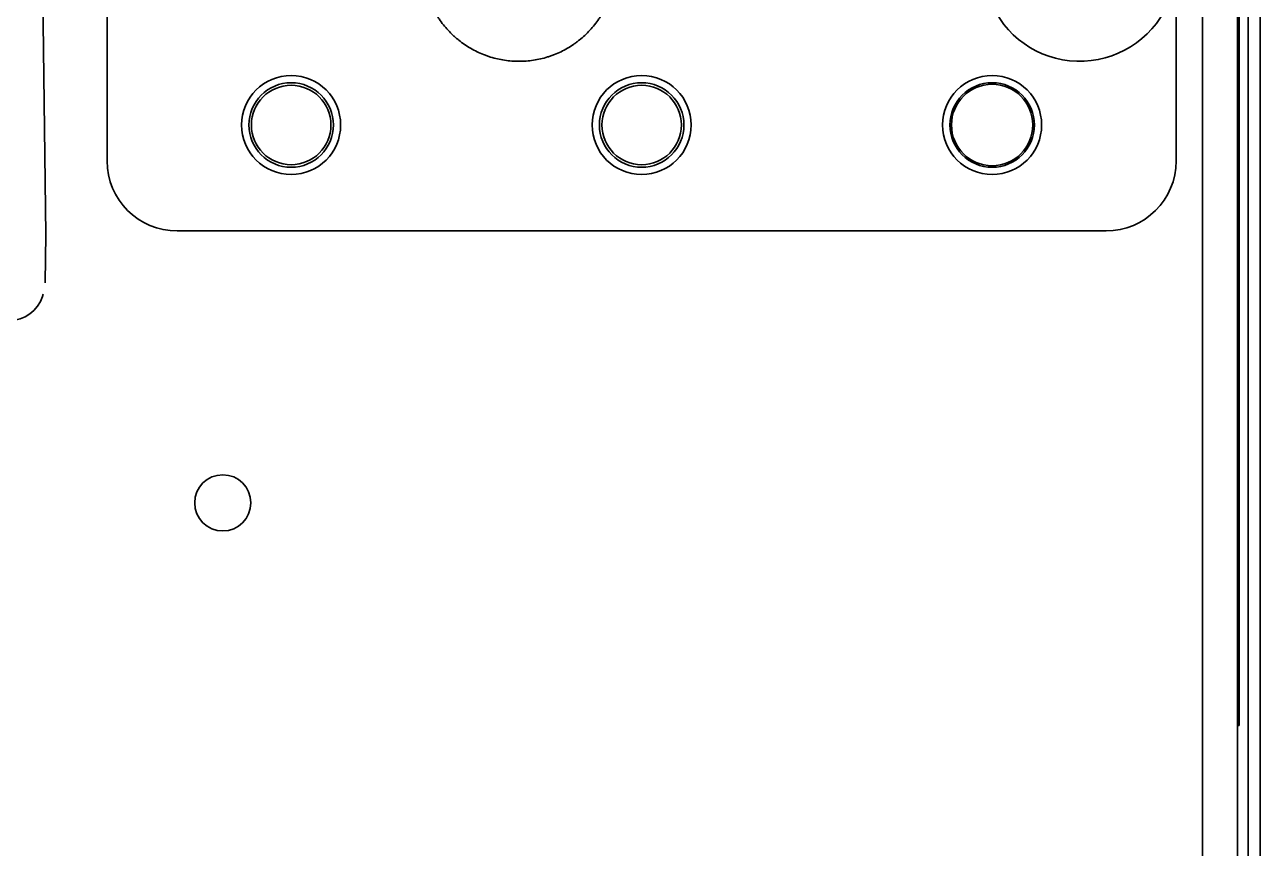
# Model space of a CAD drawing. Extents: x 6336 to 10269, y -393 to 3036.
# Drawn here: x 9108.9 to 9179.4, y 2777 to 2824 of the extents above; entities that cross this region are included whole.
import ezdxf

# ---------------------------------------------------------------- set-up
doc = ezdxf.new("R2010")
doc.units = 0
doc.header["$LTSCALE"] = 5
doc.layers.add('1', color=7, linetype='CONTINUOUS', true_color=0xffffff)

msp = doc.modelspace()

# ---------------------------------------------------------------- linework, layer by layer
at = {"layer": '1', "color": 7, "linetype": 'Continuous', "lineweight": 35}
for p, q in [((9178.073, 2899.726), (9178.073, 2264.326)), ((9179.373, 2249.526), (9179.373, 2898.926)), ((9178.684, 2895.926), (9178.684, 2252.526)), ((9113.573, 2893.227), (9113.573, 2816.226)), ((9174.573, 2816.226), (9174.573, 2893.227)), ((9178.109, 2786.026), (9178.109, 2887.026)), ((9178.159, 2887.026), (9178.159, 2786.026)), ((9176.073, 2853.71), (9176.073, 2359.737)), ((9109.793, 2834.911), (9110.073, 2812.021)), ((9110.039, 2809.267), (9110.073, 2812.024)), ((9117.572, 2812.226), (9170.573, 2812.226)), ((9110.039, 2809.267), (9110.039, 2809.273)), ((9109.887, 2808.492), (9109.93, 2808.622)), ((9178.073, 2788.526), (9178.109, 2788.526)), ((9178.109, 2786.526), (9178.073, 2786.526)), ((9178.109, 2786.026), (9178.159, 2786.026)), ((9178.109, 2784.026), (9178.109, 2786.026)), ((9178.159, 2786.026), (9178.159, 2784.026)), ((9178.159, 2784.026), (9178.109, 2784.026))]:
    msp.add_line(p, q, dxfattribs=at)
for centre, radius in [((9124.073, 2818.27), 2.825), ((9144.073, 2818.27), 2.825), ((9164.073, 2818.27), 2.825), ((9124.073, 2818.27), 2.411), ((9124.073, 2818.27), 2.267), ((9144.073, 2818.27), 2.411), ((9144.073, 2818.27), 2.267), ((9164.073, 2818.27), 2.411), ((9164.073, 2818.27), 2.32), ((9120.172, 2796.726), 1.6)]:
    msp.add_circle(centre, radius, dxfattribs=at)
msp.add_arc((9169.073, 2827.4), 5.5, 201.10696, 335.38002, dxfattribs=at)
for centre, major_axis, ratio, start_param, end_param in [((9117.573, 2816.227), (2.829, 2.829), 0.999695, 2.356347, 3.926839), ((9170.572, 2816.227), (-2.829, 2.829), 0.999695, 2.356347, 3.926839), ((9109.823, 2832.481), (0.25, -20.462), 0.00052, 0.014008, 0.042602), ((9107.99, 2809.124), (-0.632, -1.898), 0.999618, 0.32105, 1.570779)]:
    msp.add_ellipse(centre, major_axis=major_axis, ratio=ratio, start_param=start_param, end_param=end_param, dxfattribs=at)
msp.add_open_spline([(9131.942, 2825.419), (9132.042, 2825.16), (9132.161, 2824.91), (9132.316, 2824.639), (9132.333, 2824.609), (9132.369, 2824.549), (9132.387, 2824.52), (9132.442, 2824.431), (9132.48, 2824.373), (9132.596, 2824.202), (9132.677, 2824.091), (9132.933, 2823.768), (9133.119, 2823.567), (9133.371, 2823.332), (9133.448, 2823.263), (9133.527, 2823.196), (9133.58, 2823.151), (9133.607, 2823.129), (9133.742, 2823.021), (9133.853, 2822.938), (9134.194, 2822.705), (9134.431, 2822.568), (9134.802, 2822.389), (9134.928, 2822.333), (9135.089, 2822.27), (9135.121, 2822.258), (9135.186, 2822.233), (9135.219, 2822.222), (9135.317, 2822.187), (9135.383, 2822.165), (9135.713, 2822.064), (9135.98, 2822.003), (9136.387, 2821.941), (9136.523, 2821.926), (9136.729, 2821.91), (9136.833, 2821.904), (9136.936, 2821.901), (9137.006, 2821.9), (9137.041, 2821.9), (9137.353, 2821.9), (9137.627, 2821.921), (9138.169, 2822.003), (9138.437, 2822.065), (9138.734, 2822.157), (9138.767, 2822.167), (9138.833, 2822.189), (9138.866, 2822.2), (9138.964, 2822.235), (9139.029, 2822.259), (9139.222, 2822.335), (9139.347, 2822.39), (9139.718, 2822.57), (9139.955, 2822.707), (9140.239, 2822.902), (9140.323, 2822.962), (9140.406, 2823.025), (9140.461, 2823.067), (9140.488, 2823.089), (9140.624, 2823.197), (9140.728, 2823.288), (9141.029, 2823.57), (9141.215, 2823.771), (9141.471, 2824.094), (9141.552, 2824.205), (9141.649, 2824.349), (9141.668, 2824.378), (9141.706, 2824.436), (9141.725, 2824.465), (9141.78, 2824.554), (9141.815, 2824.613), (9141.987, 2824.914), (9142.105, 2825.164), (9142.205, 2825.423)], degree=3, knots=[0, 0, 0, 0, 0.0625, 0.0625, 0.070313, 0.070313, 0.078125, 0.078125, 0.09375, 0.09375, 0.125, 0.125, 0.1875, 0.1875, 0.203125, 0.210938, 0.210938, 0.21875, 0.21875, 0.25, 0.25, 0.3125, 0.3125, 0.34375, 0.34375, 0.351563, 0.351563, 0.359375, 0.359375, 0.375, 0.375, 0.4375, 0.4375, 0.46875, 0.46875, 0.484375, 0.492188, 0.492188, 0.5, 0.5, 0.5625, 0.5625, 0.625, 0.625, 0.632812, 0.632812, 0.640625, 0.640625, 0.65625, 0.65625, 0.6875, 0.6875, 0.75, 0.75, 0.765625, 0.773437, 0.773437, 0.78125, 0.78125, 0.8125, 0.8125, 0.875, 0.875, 0.90625, 0.90625, 0.914062, 0.914062, 0.921875, 0.921875, 0.9375, 0.9375, 1, 1, 1, 1], dxfattribs=at)

doc.saveas('drawing.dxf')
